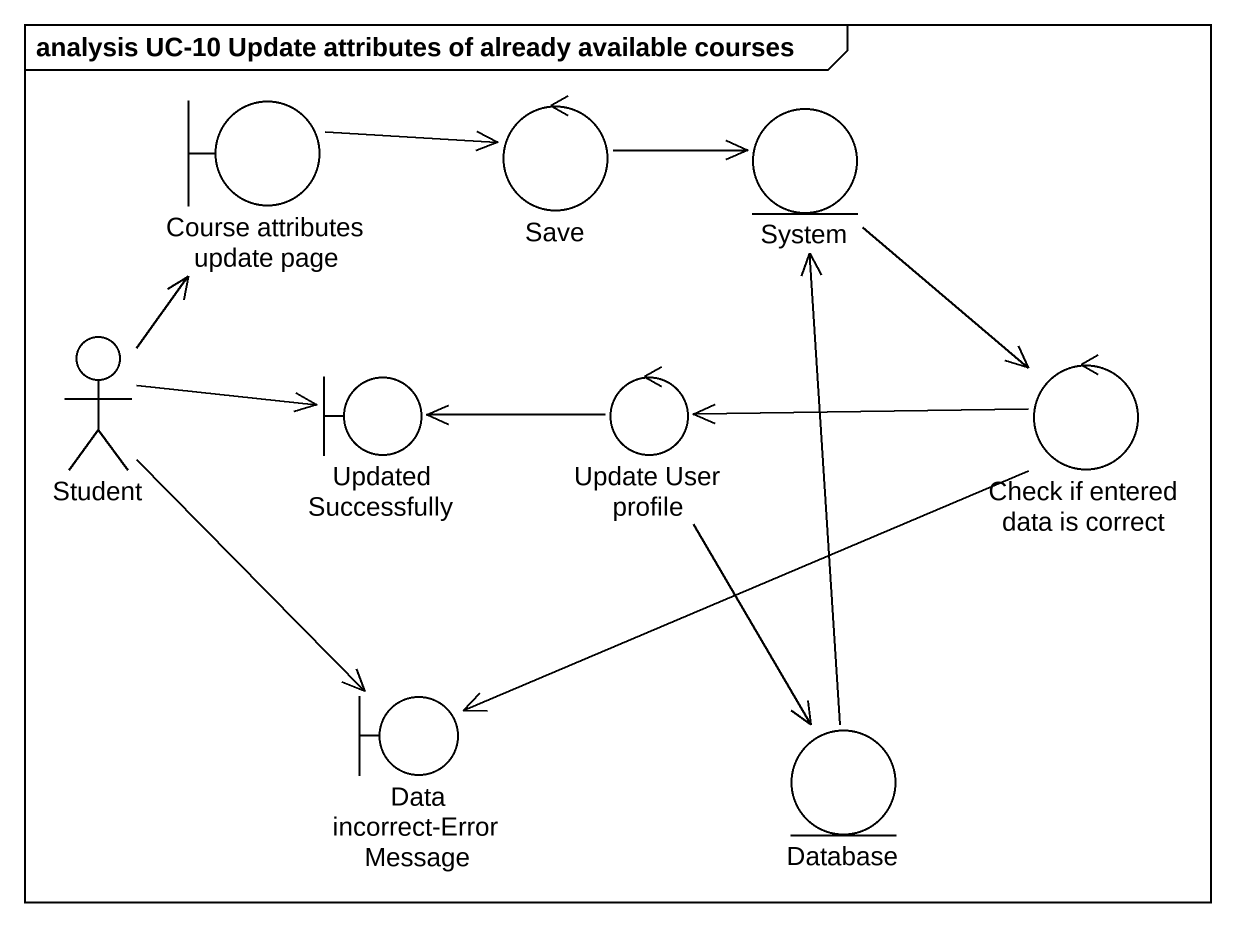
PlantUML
@startuml
mainframe analysis UC-10 Update attributes of already available courses
boundary "Course attributes update page" as Course_attributes_update
control Save
entity System
actor Student
control "Check if entered data is correct" as Check_if_entered_data_is
boundary "Updated Successfully" as Updated_Successfully
control "Update User profile" as Update_User_profile
boundary "Data incorrect-Error Message" as Data_incorrect_Error_Message
entity "Database" as Database_
Course_attributes_update -right-> Save
Save -right-> System
System --> Check_if_entered_data_is
Student -up-> Course_attributes_update
Student -right-> Updated_Successfully
Student --> Data_incorrect_Error_Message
Check_if_entered_data_is -left-> Update_User_profile
Check_if_entered_data_is -left-> Data_incorrect_Error_Message
Update_User_profile -left-> Updated_Successfully
Update_User_profile --> Database_
Database_ -up-> System
@enduml
